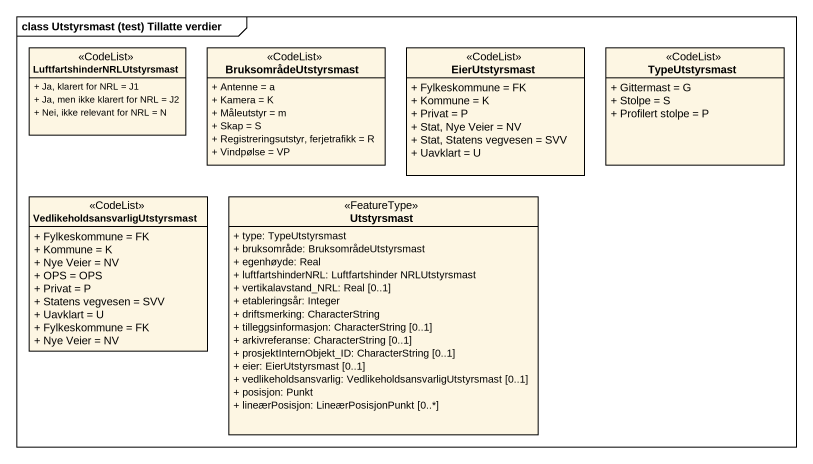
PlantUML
@startuml
mainframe class Utstyrsmast (test) Tillatte verdier
hide circle
hide empty members
skinparam classAttributeIconSize 0
class "LuftfartshinderNRLUtstyrsmast" as LuftfartshinderNRLUtstyrsmas <<CodeList>> {
  + Ja, klarert for NRL = J1
  + Ja, men ikke klarert for NRL = J2
  + Nei, ikke relevant for NRL = N
}
class BruksområdeUtstyrsmast <<CodeList>> {
  + Antenne = a
  + Kamera = K
  + Måleutstyr = m
  + Skap = S
  + Registreringsutstyr, ferjetrafikk = R
  + Vindpølse = VP
}
class EierUtstyrsmast <<CodeList>> {
  + Fylkeskommune = FK
  + Kommune = K
  + Privat = P
  + Stat, Nye Veier = NV
  + Stat, Statens vegvesen = SVV
  + Uavklart = U
}
class TypeUtstyrsmast <<CodeList>> {
  + Gittermast = G
  + Stolpe = S
  + Profilert stolpe = P
}
class "VedlikeholdsansvarligUtstyrsmast" as VedlikeholdsansvarligUtstyrs <<CodeList>> {
  + Fylkeskommune = FK
  + Kommune = K
  + Nye Veier = NV
  + OPS = OPS
  + Privat = P
  + Statens vegvesen = SVV
  + Uavklart = U
  + Fylkeskommune = FK
  + Nye Veier = NV
}
class Utstyrsmast <<FeatureType>> {
  + type: TypeUtstyrsmast
  + bruksområde: BruksområdeUtstyrsmast
  + egenhøyde: Real
  + luftfartshinderNRL: Luftfartshinder NRLUtstyrsmast
  + vertikalavstand_NRL: Real [0..1]
  + etableringsår: Integer
  + driftsmerking: CharacterString
  + tilleggsinformasjon: CharacterString [0..1]
  + arkivreferanse: CharacterString [0..1]
  + prosjektInternObjekt_ID: CharacterString [0..1]
  + eier: EierUtstyrsmast [0..1]
  + vedlikeholdsansvarlig: VedlikeholdsansvarligUtstyrsmast [0..1]
  + posisjon: Punkt
  + lineærPosisjon: LineærPosisjonPunkt [0..*]
}
@enduml
